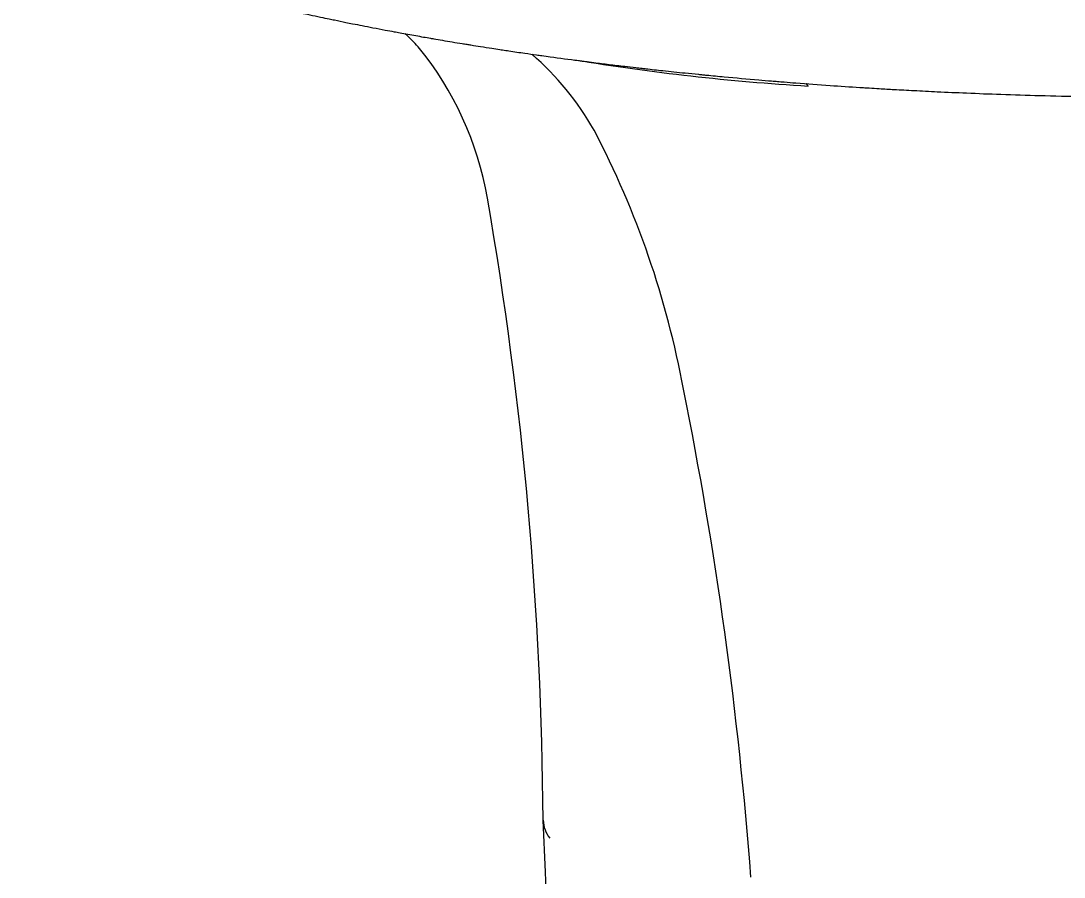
# Model space of a CAD drawing. Header units: millimetres. Extents: x 976 to 9349, y -1578 to 2211.
# Drawn here: x 5927.203 to 5929.922, y 649.664 to 651.897 of the extents above; entities that cross this region are included whole.
import ezdxf

# ---------------------------------------------------------------- set-up
doc = ezdxf.new("R2010")
doc.units = ezdxf.units.MM
doc.layers.add('Wbudowane', color=175, linetype='Continuous')

# ---------------------------------------------------------------- blocks, each defined once
blk = doc.blocks.new('Z$W@#21058')
for centre, radius, start, end in [((17.5219, 133.0414), 0.4672, 42.1728, 48.1456), ((17.2051, 132.8134), 0.8562, 9.8882, 39.243), ((17.6701, 132.7661), 0.7542, 29.4992, 49.0515), ((19.2525, 139.2646), 6.0231, 260.664, 266.4971), ((16.2212, 132.0332), 2.3774, 10.4075, 27.6775), ((8.3234, 131.273), 9.8705, 0.38237, 9.8434), ((8.3994, 130.4112), 10.3651, 4.31121, 11.41524), ((-413.6011, 112.7193), 432.1961, 1.31861, 2.469133), ((18.275, 131.3415), 0.0812, 181.8577, 217.764)]:
    blk.add_arc(centre, radius, start, end)
blk.add_open_spline([(14.9117, 135.3047), (14.9141, 135.2999), (14.9179, 135.2922), (14.9249, 135.2783), (14.9326, 135.263), (14.9414, 135.2458), (14.9501, 135.2292), (14.9583, 135.2135), (14.9664, 135.1983), (14.9745, 135.1832), (14.9825, 135.1685), (14.9906, 135.1537), (14.9992, 135.1384), (15.0083, 135.1223), (15.0175, 135.1061), (15.0264, 135.0906), (15.0346, 135.0767), (15.0427, 135.0629), (15.0512, 135.0487), (15.0607, 135.0329), (15.0711, 135.0159), (15.0822, 134.998), (15.0931, 134.9807), (15.1036, 134.9643), (15.114, 134.9481), (15.1249, 134.9315), (15.1357, 134.9152), (15.1461, 134.8998), (15.1577, 134.8827), (15.1688, 134.8666), (15.1802, 134.8503), (15.1895, 134.8372), (15.1993, 134.8235), (15.2099, 134.8089), (15.2213, 134.7933), (15.2333, 134.7772), (15.2444, 134.7624), (15.2555, 134.7478), (15.2662, 134.7341), (15.2768, 134.7204), (15.2871, 134.7074), (15.2975, 134.6944), (15.3075, 134.682), (15.3175, 134.6697), (15.328, 134.6571), (15.3389, 134.6439), (15.3497, 134.6312), (15.3612, 134.6177), (15.3728, 134.6043), (15.3851, 134.5902), (15.3967, 134.5772), (15.4093, 134.5631), (15.4221, 134.549), (15.434, 134.536), (15.4457, 134.5235), (15.457, 134.5115), (15.4698, 134.498), (15.4817, 134.4857), (15.4935, 134.4736), (15.5049, 134.4621), (15.517, 134.4499), (15.5294, 134.4376), (15.5426, 134.4247), (15.5556, 134.4121), (15.5689, 134.3994), (15.5809, 134.388), (15.5932, 134.3765), (15.606, 134.3647), (15.6188, 134.353), (15.6305, 134.3425), (15.6412, 134.333), (15.652, 134.3234), (15.663, 134.3138), (15.6749, 134.3034), (15.6865, 134.2935), (15.6985, 134.2833), (15.7115, 134.2724), (15.7258, 134.2605), (15.7405, 134.2485), (15.7538, 134.2377), (15.7655, 134.2283), (15.7769, 134.2193), (15.788, 134.2106), (15.7996, 134.2015), (15.8119, 134.192), (15.8254, 134.1818), (15.8384, 134.1719), (15.8507, 134.1628), (15.8626, 134.154), (15.875, 134.1449), (15.8874, 134.136), (15.8994, 134.1274), (15.9124, 134.1182), (15.9249, 134.1094), (15.937, 134.101), (15.9492, 134.0926), (15.9618, 134.084), (15.9742, 134.0757), (15.9853, 134.0682), (15.9967, 134.0607), (16.0093, 134.0524), (16.0225, 134.0438), (16.0353, 134.0356), (16.0481, 134.0275), (16.0602, 134.0199), (16.0714, 134.0129), (16.0815, 134.0066), (16.0904, 134.0012), (16.0996, 133.9956), (16.108, 133.9904), (16.1178, 133.9846), (16.1281, 133.9784), (16.1394, 133.9717), (16.1508, 133.9651), (16.1619, 133.9586), (16.1735, 133.9518), (16.1857, 133.9449), (16.1983, 133.9377), (16.2114, 133.9304), (16.2237, 133.9235), (16.2358, 133.9169), (16.2466, 133.911), (16.2579, 133.9049), (16.2695, 133.8986), (16.2827, 133.8916), (16.2951, 133.8851), (16.3071, 133.8788), (16.3191, 133.8726), (16.3326, 133.8656), (16.3464, 133.8586), (16.3596, 133.852), (16.3717, 133.846), (16.3839, 133.8399), (16.3969, 133.8336), (16.4098, 133.8273), (16.4223, 133.8213), (16.4344, 133.8155), (16.4464, 133.8099), (16.4589, 133.804), (16.4697, 133.799), (16.4813, 133.7937), (16.492, 133.7888), (16.5032, 133.7837), (16.5152, 133.7783), (16.5276, 133.7728), (16.5398, 133.7674), (16.5504, 133.7628), (16.5616, 133.7579), (16.5739, 133.7526), (16.586, 133.7474), (16.5971, 133.7427), (16.6082, 133.738), (16.6193, 133.7334), (16.6307, 133.7287), (16.6411, 133.7244), (16.6537, 133.7192), (16.6664, 133.7141), (16.68, 133.7086), (16.6932, 133.7034), (16.7062, 133.6983), (16.7198, 133.693), (16.7326, 133.688), (16.7458, 133.6829), (16.7596, 133.6777), (16.7719, 133.6731), (16.7846, 133.6684), (16.7963, 133.664), (16.8093, 133.6592), (16.8246, 133.6537), (16.8403, 133.6481), (16.8562, 133.6424), (16.8697, 133.6377), (16.8845, 133.6325), (16.9015, 133.6266), (16.9202, 133.6203), (16.9373, 133.6145), (16.951, 133.61), (16.9628, 133.606), (16.9751, 133.602), (16.9891, 133.5975), (17.0082, 133.5913), (17.0311, 133.5841), (17.0567, 133.5761), (17.0787, 133.5694), (17.0972, 133.5638), (17.1127, 133.5591), (17.1285, 133.5545), (17.1433, 133.5501), (17.1584, 133.5458), (17.1734, 133.5415), (17.1882, 133.5372), (17.2033, 133.533), (17.2183, 133.5288), (17.2333, 133.5247), (17.2488, 133.5205), (17.2639, 133.5164), (17.2794, 133.5122), (17.2957, 133.5079), (17.3121, 133.5036), (17.3327, 133.4983), (17.3566, 133.4922), (17.3806, 133.4862), (17.4009, 133.4812), (17.4162, 133.4775), (17.4367, 133.4725), (17.4605, 133.4669), (17.4866, 133.4608), (17.5126, 133.4548), (17.5373, 133.4493), (17.5628, 133.4436), (17.5874, 133.4383), (17.612, 133.433), (17.6334, 133.4285), (17.6554, 133.4239), (17.6757, 133.4197), (17.6996, 133.4149), (17.7231, 133.4103), (17.7513, 133.4048), (17.7793, 133.3994), (17.8027, 133.395), (17.8225, 133.3914), (17.848, 133.3867), (17.8744, 133.382), (17.8969, 133.3781), (17.9132, 133.3753), (17.9409, 133.3705), (17.9696, 133.3657), (17.9944, 133.3617), (18.0104, 133.3591), (18.0322, 133.3556), (18.0573, 133.3517), (18.0763, 133.3488), (18.0911, 133.3465), (18.1129, 133.3433), (18.1425, 133.3389), (18.171, 133.3348), (18.193, 133.3317), (18.2294, 133.3267), (18.2677, 133.3215), (18.3016, 133.3172), (18.3152, 133.3154), (18.3353, 133.3129), (18.366, 133.3091), (18.4024, 133.3047), (18.4309, 133.3014), (18.4493, 133.2993), (18.4727, 133.2967), (18.5102, 133.2925), (18.5559, 133.2877), (18.5905, 133.2842), (18.609, 133.2824), (18.6315, 133.2802), (18.6803, 133.2755), (18.7368, 133.2705), (18.7831, 133.2666), (18.8053, 133.2648), (18.8264, 133.2631), (18.8721, 133.2595), (18.9378, 133.2547), (18.9977, 133.2507), (19.0316, 133.2485), (19.0484, 133.2475), (19.0739, 133.246), (19.1126, 133.2437), (19.1632, 133.241), (19.2258, 133.2379), (19.3018, 133.2345), (19.39, 133.2311), (19.4927, 133.2279), (19.603, 133.2253), (19.7319, 133.2235), (19.8104, 133.2231), (19.86, 133.2231)], degree=3, knots=[0, 0, 0, 0, 0.002698, 0.005114, 0.008314, 0.012212, 0.015616, 0.018584, 0.021894, 0.025033, 0.027984, 0.031015, 0.034254, 0.037566, 0.041127, 0.04441, 0.047317, 0.049931, 0.053123, 0.056348, 0.060014, 0.06398, 0.067775, 0.071127, 0.074578, 0.078265, 0.081927, 0.08517, 0.088361, 0.093142, 0.095752, 0.099177, 0.101812, 0.104931, 0.10893, 0.112276, 0.115783, 0.118921, 0.122219, 0.125179, 0.128267, 0.131219, 0.134162, 0.136819, 0.139787, 0.14301, 0.146041, 0.148766, 0.152585, 0.155604, 0.158818, 0.161961, 0.165799, 0.169034, 0.171442, 0.175029, 0.17788, 0.181443, 0.184209, 0.186909, 0.190153, 0.193424, 0.196253, 0.200089, 0.203095, 0.206095, 0.20895, 0.212136, 0.215393, 0.218232, 0.220572, 0.223028, 0.225916, 0.228387, 0.231498, 0.234055, 0.236783, 0.240564, 0.243986, 0.246894, 0.24969, 0.252004, 0.254646, 0.257214, 0.259847, 0.262923, 0.266215, 0.26855, 0.271097, 0.274033, 0.27678, 0.279214, 0.281886, 0.285214, 0.287343, 0.289734, 0.293043, 0.295483, 0.297656, 0.300148, 0.302741, 0.305661, 0.30851, 0.310809, 0.313708, 0.316052, 0.317798, 0.320022, 0.321564, 0.323531, 0.325265, 0.327601, 0.329893, 0.332216, 0.334567, 0.336718, 0.339336, 0.342008, 0.344384, 0.34724, 0.349478, 0.351668, 0.353786, 0.356247, 0.358657, 0.361655, 0.36365, 0.365811, 0.368828, 0.37168, 0.373971, 0.376618, 0.378812, 0.381168, 0.384291, 0.386326, 0.388503, 0.391401, 0.393313, 0.395799, 0.397673, 0.400017, 0.402008, 0.404144, 0.407, 0.409162, 0.411127, 0.413112, 0.41563, 0.418152, 0.420078, 0.421988, 0.424489, 0.426375, 0.428494, 0.430415, 0.433554, 0.435693, 0.438166, 0.441021, 0.443015, 0.445847, 0.448252, 0.450493, 0.453582, 0.455157, 0.457621, 0.460148, 0.462473, 0.46613, 0.468939, 0.471374, 0.47365, 0.47716, 0.480808, 0.484023, 0.486677, 0.488362, 0.490581, 0.493456, 0.496122, 0.501103, 0.506057, 0.510208, 0.513159, 0.516222, 0.518722, 0.521754, 0.524357, 0.526938, 0.529959, 0.532431, 0.535165, 0.538121, 0.540596, 0.543583, 0.546308, 0.549056, 0.552413, 0.555198, 0.560171, 0.56539, 0.568126, 0.571143, 0.573638, 0.579196, 0.583975, 0.587656, 0.59317, 0.597219, 0.601339, 0.606368, 0.61039, 0.612798, 0.618124, 0.621237, 0.625584, 0.630648, 0.636281, 0.640482, 0.643151, 0.646773, 0.654049, 0.657207, 0.658724, 0.662713, 0.671883, 0.673977, 0.675855, 0.680315, 0.685539, 0.689131, 0.690408, 0.693339, 0.700691, 0.706006, 0.708414, 0.712325, 0.72519, 0.728645, 0.7302, 0.732329, 0.739252, 0.746373, 0.751484, 0.754239, 0.75603, 0.763784, 0.773993, 0.780021, 0.781935, 0.783736, 0.791842, 0.807544, 0.813364, 0.8161, 0.819165, 0.824434, 0.840034, 0.853573, 0.855814, 0.857775, 0.862359, 0.869143, 0.878062, 0.888753, 0.901978, 0.917603, 0.935177, 0.954999, 0.976437, 1, 1, 1, 1])
blk.add_open_spline([(18.8845, 133.2527), (18.8839, 133.2535), (18.8834, 133.2543), (18.8828, 133.2551), (18.8823, 133.2559), (18.8817, 133.2567), (18.8812, 133.2575), (18.8806, 133.2582), (18.8801, 133.259)], degree=8)

msp = doc.modelspace()

# ---------------------------------------------------------------- block references
at = {"layer": 'Wbudowane'}
msp.add_blockref('Z$W@#21058', (5910.3701, 518.474), dxfattribs=at)

doc.saveas('drawing.dxf')
